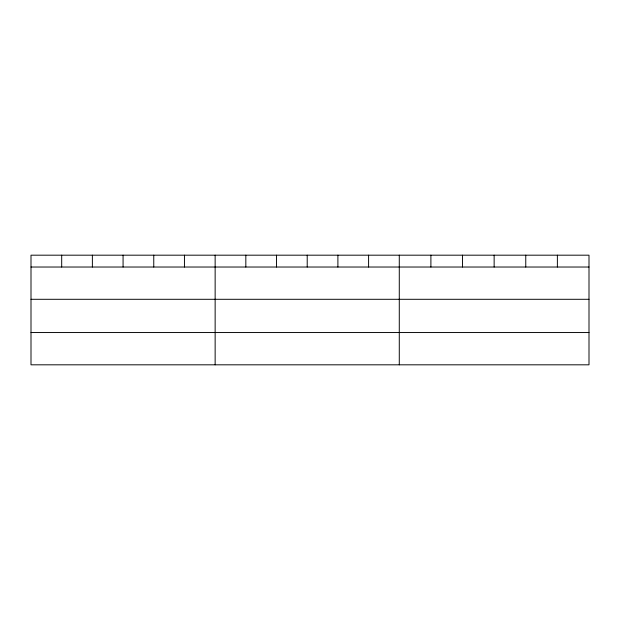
<?xml version="1.0" encoding="UTF-8"?>
<svg xmlns="http://www.w3.org/2000/svg" width="620" height="620" viewBox="0 0 620 620"><rect width="100%" height="100%" fill="white"/><g stroke="black" fill="none" stroke-linecap="round" stroke-linejoin="round"><path stroke-width="0.93" d="M589 299.297L589 255.184L31 255.184L31 364.816L589 364.816L589 299.297L31 299.297M31 267.026L589 267.026M31 332.545L589 332.545M557.38 255.184L557.38 267.026M525.76 255.184L525.76 267.026M494.14 255.184L494.14 267.026M462.52 255.184L462.52 267.026M430.9 255.184L430.9 267.026M399.28 255.184L399.28 364.816M368.59 255.184L368.59 267.026M337.9 255.184L337.9 267.026M307.21 255.184L307.21 267.026M276.52 255.184L276.52 267.026M245.83 255.184L245.83 267.026M215.14 255.184L215.14 364.816M184.45 255.184L184.45 267.026M153.76 255.184L153.76 267.026M123.07 255.184L123.07 267.026M92.38 255.184L92.38 267.026M61.69 255.184L61.69 267.026"/></g></svg>
